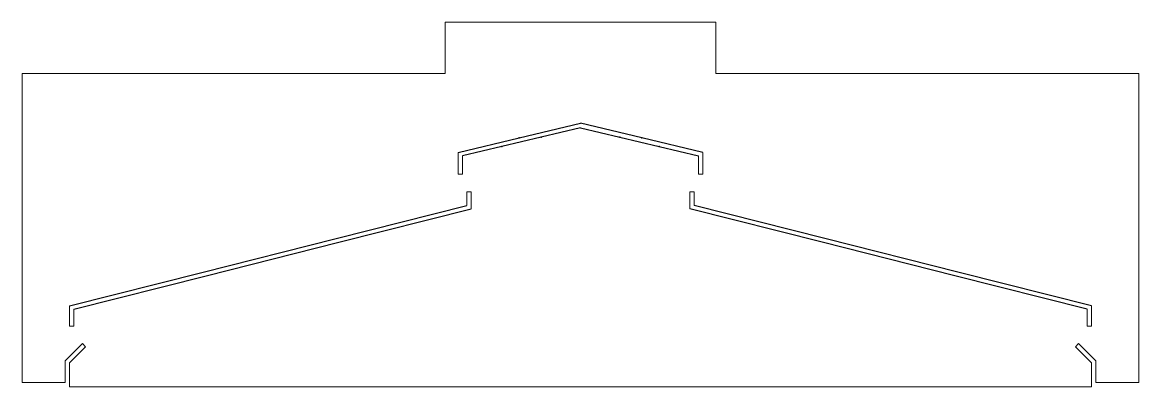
# Model space of a CAD drawing. Header units: millimetres. Extents: x -0.65 to 0.65, y -0.42 to 0.
import ezdxf

# ---------------------------------------------------------------- set-up
doc = ezdxf.new("R2010")
doc.units = ezdxf.units.MM
doc.layers.add('DIMENSION', color=162, linetype='Continuous', lineweight=15)

msp = doc.modelspace()

# ---------------------------------------------------------------- linework, layer by layer
for p, q in [((-0.0713, -0.1346), (0, -0.1177)), ((0, -0.1228), (-0.0458, -0.1337)), ((0.0713, -0.1346), (0, -0.1177)), ((0, -0.1228), (0.0458, -0.1337)), ((-0.1425, -0.1516), (-0.0713, -0.1346)), ((-0.0458, -0.1337), (-0.0917, -0.1446)), ((0.0458, -0.1337), (0.0917, -0.1446)), ((0.1425, -0.1516), (0.0713, -0.1346)), ((-0.0917, -0.1446), (-0.1375, -0.1555)), ((0.0917, -0.1446), (0.1375, -0.1555)), ((-0.2844, -0.2519), (-0.1324, -0.2135)), ((-0.2816, -0.2564), (-0.1274, -0.2174)), ((0.2816, -0.2564), (0.1274, -0.2174)), ((0.2844, -0.2519), (0.1324, -0.2135)), ((-0.4408, -0.2914), (-0.2844, -0.2519)), ((-0.4358, -0.2953), (-0.2816, -0.2564)), ((0.4358, -0.2953), (0.2816, -0.2564)), ((0.4408, -0.2914), (0.2844, -0.2519)), ((-0.5949, -0.3304), (-0.4408, -0.2914)), ((-0.5899, -0.3343), (-0.4358, -0.2953)), ((0.5899, -0.3343), (0.4358, -0.2953)), ((0.5949, -0.3304), (0.4408, -0.2914))]:
    msp.add_line(p, q)
for p in [(-0.0713, -0.1346), (-0.0458, -0.1337), (0.0458, -0.1337), (0.0713, -0.1346), (-0.0917, -0.1446), (0.0917, -0.1446)]:
    msp.add_point(p)
at = {"layer": 'DIMENSION'}
for p, q in [((-0.1425, -0.1516), (-0.1425, -0.1771)), ((-0.1375, -0.1771), (-0.1375, -0.1555)), ((0.1375, -0.1555), (0.1375, -0.1771)), ((0.1425, -0.1771), (0.1425, -0.1516)), ((-0.1425, -0.1771), (-0.1375, -0.1771)), ((0.1375, -0.1771), (0.1425, -0.1771)), ((-0.1324, -0.2135), (-0.1324, -0.1974)), ((-0.1324, -0.1974), (-0.1274, -0.1974)), ((-0.1274, -0.1974), (-0.1274, -0.2174)), ((0.1324, -0.1974), (0.1274, -0.1974)), ((0.1274, -0.1974), (0.1274, -0.2174)), ((0.1324, -0.2135), (0.1324, -0.1974)), ((-0.5949, -0.3543), (-0.5949, -0.3304)), ((-0.5899, -0.3343), (-0.5899, -0.3543)), ((0.5899, -0.3343), (0.5899, -0.3543)), ((0.5949, -0.3543), (0.5949, -0.3304)), ((-0.5899, -0.3543), (-0.5949, -0.3543)), ((0.5899, -0.3543), (0.5949, -0.3543))]:
    msp.add_line(p, q, dxfattribs=at)
msp.add_lwpolyline([(-0.6, -0.4197), (-0.6, -0.3947), (-0.5799, -0.3745), (-0.5763, -0.3781), (-0.595, -0.3967), (-0.595, -0.4247), (0.595, -0.4247), (0.595, -0.3967), (0.5763, -0.3781), (0.5799, -0.3745), (0.6, -0.3947), (0.6, -0.4197), (0.65, -0.4197), (0.65, -0.0597), (0.1575, -0.0597), (0.1575, 0), (-0.1575, 0), (-0.1575, -0.0597), (-0.65, -0.0597), (-0.65, -0.4197)], close=True, dxfattribs=at)

doc.saveas('drawing.dxf')
